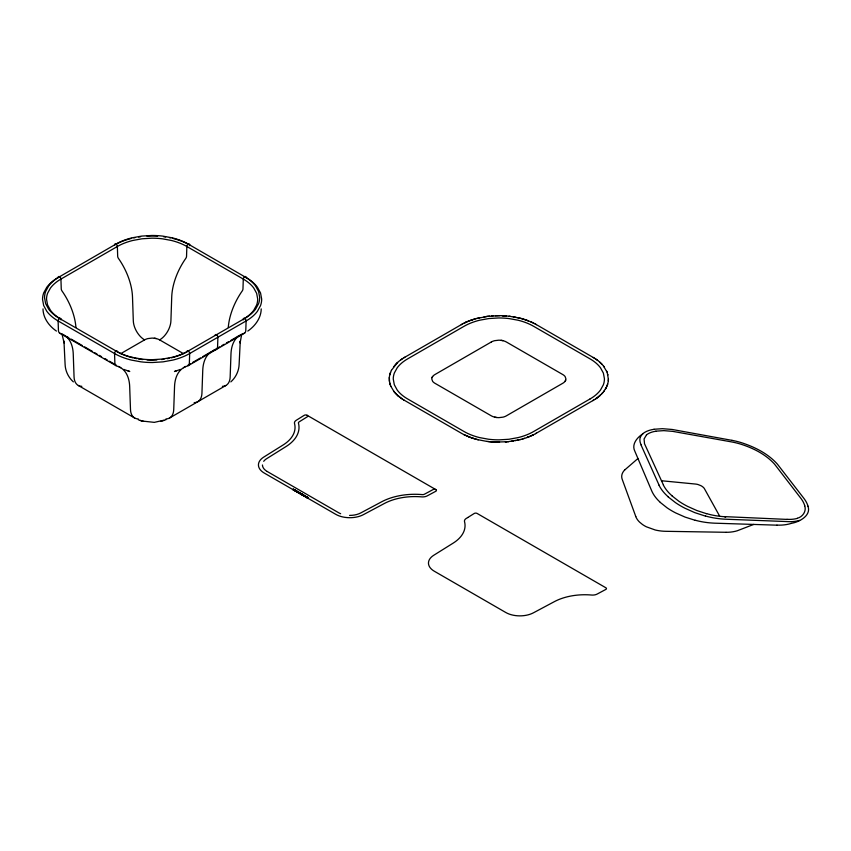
<?xml version="1.0" encoding="UTF-8"?>
<svg xmlns="http://www.w3.org/2000/svg" width="851" height="851" viewBox="0 0 851 851"><rect width="100%" height="100%" fill="white"/><g stroke="black" fill="none" stroke-linecap="round" stroke-linejoin="round"><path stroke-width="1.28" d="M603.508 366.058L607.21 372.44L608.401 379.312A63.144 36.455 0 0 1 608.337 380.493L608.295 380.886M608.412 378.918L608.401 379.312A53.188 30.71 0 0 1 607.54 384.429L606.827 386.343M389.354 377.333L389.535 381.886L390.864 386.343M189.656 245.684L189.677 244.992A2 1.149 -60 0 0 188.326 244.088A51.124 29.519 0 0 0 172.115 237.823L162.903 236.131A51.124 29.519 0 0 0 151.776 235.472L141.638 236.089L132.096 237.823A51.124 29.519 0 0 0 115.949 244.109L58.996 277.064M243.269 319.87L243.29 319.199A49.135 28.37 0 0 0 253.768 310.243L256.576 305.126A49.135 28.37 0 0 0 257.683 298.956L256.64 293.329L253.768 288.032A49.135 28.37 0 0 0 243.29 279.075L186.858 246.492A49.135 28.37 0 0 0 171.338 240.45L162.488 238.823A49.135 28.37 0 0 0 151.786 238.184L142.043 238.791L132.873 240.45A49.135 28.37 0 0 0 117.364 246.492L60.932 279.075A49.135 28.37 0 0 0 50.454 288.042L47.645 293.148A49.135 28.37 0 0 0 46.539 299.329L47.582 304.956L50.454 310.243A49.135 28.37 0 0 0 60.932 319.199L60.953 319.87M261.225 308.892C261.097 318.072 255.109 326.05 247.79 331.082M389.726 374.972L391.396 370.355M241.556 335.124L240.088 342.996L240.259 341.113L239.12 364.43C238.876 371.068 235.78 377.482 230.834 381.886M607.657 384.035L607.54 384.429A52.805 30.487 0 0 1 607.21 385.386L607.135 385.577M390.481 372.44L390.407 372.632A53.134 30.679 0 0 0 389.322 377.727M432.01 377.621L432.627 376.514M565.681 380.206L565.064 381.322M606.827 386.343L606.008 388.035M606.486 387.099L606.103 387.843M391.396 370.355L397.577 362.462M606.008 388.035L603.774 391.439M605.806 388.396L605.369 389.13M263.704 461.316L263.97 460.987A15.967 9.212 0 0 1 266.671 458.668L286.053 446.541A48.879 28.221 0 0 0 298.456 423.149A2.659 1.532 0 0 1 299.137 421.873L307.147 416.884A2 1.149 0 0 0 307.051 415.256A2 1.149 0 0 0 304.222 415.32L296.212 420.309A6.648 3.84 0 0 0 294.52 423.5A44.89 25.913 0 0 1 283.128 444.977L263.736 457.104A19.956 11.52 0 0 0 264.289 473.071L335.762 514.334A19.956 11.52 0 0 0 363.409 514.653L384.418 503.462A44.89 25.913 0 0 1 421.617 496.878A6.648 3.84 0 0 0 427.138 495.91L435.797 491.272A2 1.149 0 0 0 435.925 489.665A2 1.149 0 0 0 433.148 489.548L424.426 494.218A2.659 1.532 0 0 1 422.224 494.601A48.879 28.221 0 0 0 381.705 501.771L360.707 512.962A15.967 9.212 0 0 1 349.559 515.398M604.167 390.917L604.04 391.098A53.188 30.71 0 0 1 593.253 400.374L535.545 433.67M637.942 458.519L625.059 469.678M602.955 392.449L601.763 393.768M396.247 363.739L396.896 363.1M646.409 435.042L644.069 438.978L644.515 443.733L663.429 484.985M595.732 398.8L598.359 396.864A52.922 30.551 0 0 0 599.412 395.992L600.466 395.045M642.665 433.957C637.112 437.542 631.251 444.456 634.92 451.402L651.845 491.176A67.389 38.901 0 0 0 660.355 502.409M600.125 395.364L599.412 395.992M643.111 433.563L642.813 433.819A17.935 10.35 0 0 0 640.558 436.903M400.8 359.845L401.183 359.569A66.41 38.348 0 0 1 402.353 358.76M596.891 397.991L596.125 398.534M593.69 400.098L592.849 400.608M397.226 362.781A53.102 30.657 0 0 1 401.183 359.569A53.134 30.679 0 0 1 403.991 357.718L462.146 324.157A53.134 30.679 0 0 1 475.401 318.806L487.293 316.391L499.526 315.657M403.991 357.728L404.842 357.229M202.751 356.633L219.696 346.857M221.941 345.559L224.185 344.251M226.43 342.953L228.685 341.655M230.929 340.357L238.78 335.805M304.264 496.144L304.86 495.793M120.778 353.633L144.585 339.889A10.637 6.138 0 0 1 147.946 338.581L152.042 338.092A10.637 6.138 0 0 1 159.637 339.889L183.444 353.633M188.209 365.664L244.641 333.081M169.413 418.096L225.845 385.514M292.712 489.474L293.308 489.134L304.371 495.516L303.775 495.856M292.925 489.602L293.531 489.261M293.106 489.708L293.712 489.357M293.276 489.804L293.882 489.463M293.414 489.878L294.01 489.538M293.701 490.048L294.308 489.708M293.957 490.197L294.552 489.846M294.138 490.293L294.733 489.953M294.393 490.453L294.999 490.102M294.563 490.548L295.212 490.229M294.829 490.697L295.435 490.357M294.978 490.782L295.574 490.442M295.254 490.942L295.85 490.601M295.318 490.984L296.031 490.697M295.488 491.08L296.137 490.761M295.882 491.304L296.478 490.963M296.042 491.399L296.701 491.091M296.169 491.474L296.914 491.208M296.35 491.58L296.988 491.261M296.818 491.846L297.446 491.516M296.956 491.931L297.552 491.58M297.063 491.984L297.786 491.718L297.276 492.112M297.488 492.229L298.105 491.899M297.616 492.303L298.212 491.963M297.861 492.452L298.478 492.112M297.914 492.484L298.658 492.218M298.137 492.601L298.807 492.303M298.275 492.686L299.041 492.442M298.456 492.793L299.18 492.527M298.946 493.069L299.552 492.729M299.063 493.144L299.669 492.803M299.158 493.197L299.765 492.857M299.467 493.378L300.063 493.027M299.722 493.527L300.446 493.25M300.073 493.729L300.69 493.389M300.233 493.814L300.85 493.484M300.658 494.059L301.254 493.718M301.467 493.835L300.871 494.186L301.584 493.91M301.201 494.378L301.797 494.027M302.02 494.165L301.424 494.505L302.094 494.208M301.722 494.676L302.382 494.367M301.871 494.761L302.477 494.42M302.211 494.963L302.903 494.665L302.36 495.048M302.605 495.186L303.296 494.899M302.828 495.314L303.424 494.974M303.605 495.08L302.967 495.399L303.69 495.122M303.275 495.569L303.956 495.271M303.743 495.846L304.339 495.495M305.318 496.059L304.658 496.378L305.201 495.995L307.945 497.58L307.349 497.92M304.871 496.495L305.53 496.186M305.381 496.793L306.094 496.516M305.552 496.888L306.2 496.569M305.764 497.005L306.36 496.665M306.647 496.835L306.052 497.175L306.796 496.92M306.392 497.367L306.988 497.027M306.488 497.431L307.19 497.144M306.881 497.654L307.477 497.314M306.998 497.729L307.594 497.378M307.211 497.846L307.807 497.495M590.03 398.97L533.588 431.553A49.135 28.37 0 0 1 518.078 437.605L508.919 439.265L499.165 439.861A49.135 28.37 0 0 1 488.463 439.222L479.613 437.605A49.135 28.37 0 0 1 464.103 431.553L407.661 398.97A49.135 28.37 0 0 1 397.194 390.024L394.311 384.726L393.268 379.099A49.135 28.37 0 0 1 394.385 372.919L397.194 367.813A49.135 28.37 0 0 1 407.661 358.856L464.093 326.273A49.135 28.37 0 0 1 479.613 320.221L488.772 318.561L498.526 317.966A49.135 28.37 0 0 1 509.217 318.604L518.078 320.221A49.135 28.37 0 0 1 533.588 326.273L590.03 358.856A49.113 28.349 0 0 1 600.498 367.813L603.38 373.1L604.423 378.727A49.113 28.349 0 0 1 603.306 384.907L600.498 390.024A49.113 28.349 0 0 1 590.03 398.97M183.476 367.738L185.741 366.43M188.007 365.122L190.284 363.824M192.549 362.515L200.485 357.941M303.988 495.984L304.584 495.644M536.417 433.18L535.981 433.436A53.134 30.679 0 0 1 519.95 439.648L507.717 441.743L494.739 442.073A63.123 36.444 0 0 1 492.686 441.967A63.123 36.444 0 0 1 490.655 441.807L486.634 441.35M461.274 324.646L462.146 324.157M526.79 437.584L528.418 436.978A52.9 30.54 0 0 0 529.939 436.361L533.29 434.85M532.822 435.074L531.886 435.521M463.944 323.21A66.41 38.348 0 0 1 465.337 322.529L467.263 321.667A53.06 30.636 0 0 1 470.348 320.444L475.411 318.806M465.337 322.529L466.284 322.093M753.709 524.429L737.232 530.779A22.52 12.999 0 0 1 726.148 532.29M528.418 436.978L527.343 437.382M807.971 506.228C811.514 515.738 798.727 522.365 791.09 523.354M180.433 369.408L174.455 371.515L176.306 370.876M142.394 421.064L154.308 422.362L165.977 419.745M471.443 320.05L472.56 319.678M797.334 518.259C802.461 517.014 806.674 511.355 804.738 505.92M524.567 438.329L522.28 439.02M162.435 420.894L163.956 420.468M160.584 421.415L161.828 421.064M520.535 439.499L519.642 439.722M131.618 238.376L131.32 238.45A53.124 30.668 0 0 0 114.981 244.748M478.975 317.88L479.592 317.742M518.408 440.01L517.163 440.286M133.788 237.886L135.043 237.631M169.051 358.356L167.307 358.696M515.908 440.541L515.28 440.669M513.664 440.956L513.015 441.052M484.028 316.88L485.655 316.625M655.855 431.17L663.823 430.638L672.79 431.383L731.934 441.977A53.634 30.966 0 0 1 741.732 444.467C753.678 448.381 765.4 454.296 774.059 463.604A56.751 32.764 0 0 1 775.293 465.103L800.514 497.867A54.836 31.657 0 0 1 804.812 505.92M654.015 429.255L662.44 428.691L672.162 429.468L731.913 440.339M138.596 237.014L140.564 236.738M512.036 441.212L511.377 441.307M164.009 359.25L161.562 359.558M485.985 316.572L486.963 316.434M487.293 316.391L488.293 316.274M488.963 316.189L489.633 316.125M508.728 441.637L508.058 441.701M507.047 441.797L506.366 441.86M506.026 441.892L505.356 441.935M491.665 315.944L493.016 315.849M146.968 236.153L151.765 236.004A53.124 30.668 0 0 1 157.584 236.174M156.871 359.962L152.425 360.09A49.135 28.37 0 0 1 147.053 359.941M495.41 315.721L496.441 315.689M497.133 315.678L497.814 315.668M499.537 442.169L498.846 442.169M498.505 315.657L498.846 315.657A53.134 30.679 0 0 1 509.728 316.306L520.535 318.327A64.729 37.37 0 0 1 522.28 318.806L528.418 320.848M725.946 532.29L665.79 531.311A29.7 17.148 0 0 1 655.174 529.971L646.366 526.801A33.625 19.413 0 0 1 642.431 524.461L639.59 522.131A31.519 18.19 0 0 1 635.793 516.589M776.92 525.173L714.468 523.174A54.858 31.678 0 0 1 695.139 520.216M502.271 315.721L506.356 315.966M787.026 519.397L724.392 516.621A1.096 0.628 0 0 1 724.967 516.748L725.212 516.887A2.245 1.298 0 0 1 725.605 517.312M502.952 315.753L505.685 315.912M661.472 480.741L695.533 484.059A9.265 5.351 0 0 1 698.16 484.581L700.916 485.687A13.839 7.989 0 0 1 702.128 486.4L703.139 487.176A10.818 6.244 0 0 1 704.426 488.687L719.723 516.259M509.058 316.232L510.398 316.391M487.623 441.478L487.963 441.52A53.134 30.679 0 0 0 498.154 442.169M501.09 340.326L503.005 340.677M154.361 338.23L156.276 338.581M496.601 417.501L494.676 417.15M163.658 236.738L165.626 237.014M486.315 441.307L478.049 439.722A53.081 30.647 0 0 1 473.688 438.51L471.997 437.967A64.708 37.359 0 0 1 470.348 437.382L463.944 434.616M513.344 316.827L513.993 316.934M138.405 358.962L141.734 359.452A49.135 28.37 0 0 0 142.67 359.558M514.312 316.987L514.961 317.104M136.915 358.696L134.298 358.165M515.6 317.221L516.227 317.349M169.487 237.695L170.434 237.886M517.482 317.604L518.408 317.817M172.296 238.301L172.902 238.45A53.124 30.668 0 0 1 189.677 244.992M519.025 317.955L520.535 318.327A53.134 30.679 0 0 1 527.886 320.646M132.096 357.314L141.319 359.005A51.124 29.519 0 0 0 152.446 359.675L162.594 359.048L172.125 357.314A51.124 29.519 0 0 0 188.273 351.027A2 1.149 60 0 1 189.677 353.527L189.358 362.973A6.648 3.84 60 0 1 187.443 366.036A44.89 25.913 60 0 0 174.54 386.641L173.732 409.491A19.956 11.52 60 0 1 165.966 418.915M478.358 439.797L478.049 439.722A53.134 30.679 0 0 1 462.136 433.67L403.576 399.842M695.076 520.28L685.012 517.068L675.662 512.919A85.355 49.284 0 0 1 667.067 507.824L660.28 502.43M705.436 516.11L694.831 512.653L684.8 508.164A95.355 55.049 0 0 1 675.503 502.643L668.141 496.878M706.617 513.727L696.778 510.504L687.438 506.313A89.961 51.943 0 0 1 678.758 501.165L671.886 495.793M138.245 419.745L141.787 420.894M140.266 420.468L143.649 421.415M473.124 438.329L471.997 437.967M127.916 370.876L129.767 371.515L123.799 369.408M469.805 437.18L468.741 436.765M530.918 321.88L533.747 323.21M535.098 323.912L536.417 324.646M535.981 324.401L535.545 324.157A53.134 30.679 0 0 0 531.407 322.093M536.417 324.646L594.115 357.984M58.113 277.575A53.124 30.668 0 0 0 46.794 287.255L43.752 292.787A53.124 30.668 0 0 0 42.55 299.456L43.678 305.541L46.784 311.264A53.124 30.668 0 0 0 58.113 320.955L114.545 353.527A53.124 30.668 0 0 0 131.32 360.069L140.894 361.824A53.124 30.668 0 0 0 152.457 362.515L162.998 361.866L172.902 360.069A53.124 30.668 0 0 0 189.677 353.527L246.109 320.955A53.134 30.679 0 0 0 257.438 311.264L260.47 305.732A53.134 30.679 0 0 0 261.672 299.063L260.544 292.978L257.438 287.255A53.134 30.679 0 0 0 246.109 277.564L188.273 244.109A2 1.149 -60 0 0 186.858 246.492L186.539 256.3A2.659 1.532 -60 0 1 185.773 258.406A48.879 28.221 -60 0 0 171.721 297.073L170.913 320.859A15.967 9.212 -60 0 1 159.637 339.889M307.105 415.288L435.85 489.612M66.569 336.464L68.825 337.762M71.09 339.07L82.377 345.58M84.632 346.889L92.536 351.452M94.791 352.75L97.046 354.059M99.301 355.356L101.556 356.665M104.95 358.622L107.205 359.92M109.46 361.228L116.236 365.132M118.491 366.441L120.746 367.738M59.581 333.081L116.013 365.664M267.267 471.528L338.592 512.706A15.967 9.212 0 0 0 340.645 513.706M78.377 385.514L134.809 418.096M593.275 357.473L593.7 357.728A53.188 30.71 0 0 1 597.253 360.09L597.636 360.399M595.328 358.76L597.264 360.122A53.07 30.636 0 0 1 599.774 362.154L602.072 364.388M402.363 399.066L397.566 395.364A64.719 37.37 0 0 1 396.566 394.417L394.736 392.449A53.134 30.679 0 0 1 393.917 391.439L393.651 391.098M56.432 331.082C49.113 326.05 43.124 318.072 42.997 308.892M398.64 396.3L397.917 395.672M73.388 381.886C68.442 377.482 65.346 371.068 65.102 364.43L63.963 341.113L64.133 342.996L62.038 334.273M604.167 366.909L603.774 366.387A53.188 30.71 0 0 0 599.764 362.132M390.864 386.343L393.917 391.439A64.74 37.38 0 0 0 394.736 392.449L396.566 394.417A53.134 30.679 0 0 0 403.991 400.098M641.048 445.03L659.1 485.198M606.657 371.11L607.061 372.057M390.481 385.386L390.279 384.812M635.793 516.536L622.283 479.528A23.2 13.393 0 0 1 624.964 469.688M390.205 384.62L390.035 384.035M389.918 383.641L389.769 383.056M607.827 374.376L607.965 374.961M389.471 381.493L389.396 380.897M389.375 380.695L389.311 379.908M389.29 379.312L389.279 379.11A52.836 30.498 0 0 1 389.301 378.121M215.08 335.485A2 1.149 60 0 1 216.537 334.773A2 1.149 60 0 1 217.899 337.241L217.579 346.687A6.648 3.84 60 0 1 215.665 349.74A44.89 25.913 60 0 0 212.963 350.75M144.585 339.889A15.967 9.212 60 0 1 133.309 320.859L132.501 297.073A48.879 28.221 60 0 0 118.449 258.406A2.659 1.532 60 0 1 117.683 256.3L117.364 246.492A2 1.149 60 0 0 116.034 244.163A2 1.149 60 0 0 114.555 244.694M194.188 402.629A19.956 11.52 60 0 0 201.942 393.205L202.751 370.345A44.89 25.913 60 0 1 210.484 352.271M243.29 319.199A2 1.149 60 0 1 244.758 318.476A2 1.149 60 0 1 246.109 320.955L245.79 330.39A6.648 3.84 60 0 1 243.886 333.454A44.89 25.913 60 0 0 230.972 354.059L230.164 376.908A19.956 11.52 60 0 1 222.398 386.333M246.109 277.575A2 1.149 -60 0 0 244.758 276.671A2 1.149 -60 0 0 243.29 279.075L242.971 288.883A2.659 1.532 -60 0 1 242.205 290.989A48.879 28.221 -60 0 0 228.281 327.433M58.113 277.575A2 1.149 60 0 1 59.464 276.671A2 1.149 60 0 1 60.932 279.075L61.251 288.883A2.659 1.532 60 0 0 62.017 290.989A48.879 28.221 60 0 1 75.941 327.433M60.932 319.199A2 1.149 -60 0 0 59.464 318.476A2 1.149 -60 0 0 58.113 320.955L58.432 330.39A6.648 3.84 -60 0 0 60.347 333.454A44.89 25.913 -60 0 1 73.25 354.059L74.058 376.908A19.956 11.52 -60 0 0 81.824 386.333M132.107 357.314A51.124 29.519 0 0 1 115.959 351.027A2 1.149 -60 0 0 114.545 353.527L114.864 362.973A6.648 3.84 -60 0 0 116.778 366.036A44.89 25.913 -60 0 1 129.682 386.641L130.49 409.491A19.956 11.52 -60 0 0 138.256 418.915M115.906 351.059A2 1.149 -60 0 1 117.364 351.782L59.517 318.444A51.124 29.519 0 0 1 48.624 309.126L45.624 303.616L44.55 297.765A51.124 29.519 0 0 1 45.699 291.34L48.624 286.01A51.124 29.519 0 0 1 59.517 276.703M188.326 351.059A2 1.149 60 0 0 186.858 351.782L244.705 318.444A51.134 29.519 0 0 0 255.598 309.126L258.523 303.807A51.134 29.519 0 0 0 259.672 297.382L258.598 291.521L255.598 286.01A51.134 29.519 0 0 0 244.705 276.692M186.05 352.24A49.135 28.37 0 0 1 171.349 357.824M132.884 357.824A49.135 28.37 0 0 1 117.778 352.006M267.108 471.433A15.967 9.212 0 0 1 262.438 464.986M394.736 365.377A53.134 30.679 0 0 1 395.928 364.058M393.502 366.972A52.836 30.498 0 0 1 394.151 366.121M476.571 318.487A52.836 30.508 0 0 1 478.049 318.104M527.801 320.646A53.06 30.636 0 0 1 531.322 322.093M799.578 520.386A20.903 12.074 0 0 1 787.622 521.589L724.85 519.184A56.049 32.359 0 0 1 705.511 516.014M724.382 516.706A52.039 30.04 0 0 1 706.681 513.653M646.452 434.904A16.063 9.276 0 0 1 655.887 431.234M641.239 444.988A29.53 17.052 0 0 1 640.335 436.882M668.237 496.835A71.984 41.561 0 0 1 659.004 485.219M791.132 523.45A25.253 14.573 0 0 1 776.984 525.099M797.376 518.376A18.211 10.51 0 0 1 787.047 519.301M671.982 495.761A67.431 38.933 0 0 1 663.344 485.017M808.046 506.217A59.049 34.093 0 0 0 803.504 497.867L777.974 464.891A60.868 35.146 0 0 0 776.835 463.518C767.538 453.434 754.869 447.115 741.998 442.871A57.56 33.232 0 0 0 731.966 440.329M643.016 433.521A18.754 10.829 0 0 1 654.036 429.319M467.731 517.536L466.22 518.472A6.648 3.84 0 0 0 464.529 521.652A44.89 25.913 0 0 1 453.147 543.14L433.755 555.267A19.956 11.52 0 0 0 434.308 571.223L505.781 612.497A19.956 11.52 0 0 0 533.428 612.816L554.427 601.614A44.89 25.913 0 0 1 591.636 595.04A6.648 3.84 0 0 0 597.157 594.062L605.816 589.435A2 1.149 0 0 0 605.869 587.775L477.113 513.44A2 1.149 0 0 0 474.241 513.472L467.731 517.536M491.325 341.985L434.893 374.568A10.637 6.138 0 0 0 431.776 378.95L432.627 381.322A10.637 6.138 0 0 0 434.893 383.258L491.325 415.841A10.637 6.138 0 0 0 498.92 417.639L503.005 417.15A10.637 6.138 0 0 0 506.366 415.841L562.798 383.258A10.637 6.138 0 0 0 565.915 378.876L565.149 376.621A10.637 6.138 0 0 0 562.798 374.568L506.366 341.985A10.637 6.138 0 0 0 498.771 340.187L494.676 340.677A10.637 6.138 0 0 0 491.325 341.985"/></g></svg>
